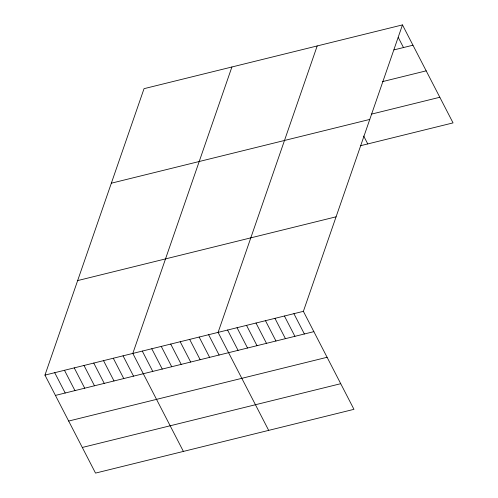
<?xml version="1.0" encoding="UTF-8"?>
<svg xmlns="http://www.w3.org/2000/svg" width="498" height="498" viewBox="0 0 498 498"><rect width="100%" height="100%" fill="white"/><g stroke="black" fill="none" stroke-linecap="round" stroke-linejoin="round"><path stroke-width="0.75" d="M402.471 24.9L303.382 311.337L353.96 409.331L95.529 473.1L44.951 375.106L144.04 88.669L402.471 24.9L453.049 122.894L360.477 145.733M231.906 66.987L132.817 353.424L183.395 451.418M317.189 45.947L218.099 332.384L268.677 430.372M393.999 49.887L412.954 45.212M382.452 81.635L426.182 70.847M371.303 114.167L439.815 97.259M111.34 183.196L369.771 119.427M77.651 280.586L336.082 216.811M44.951 375.106L303.382 311.337M55.434 395.418L313.865 331.649M68.668 421.053L327.093 357.284M82.301 447.465L340.725 383.697M398.238 37.394L403.48 47.547M363.696 136.047L367.767 143.934M293.907 313.678L304.384 333.984M284.426 316.012L294.909 336.324M274.952 318.353L285.435 338.665M265.478 320.693L275.96 340.999M256.003 323.028L266.486 343.34M246.529 325.368L257.005 345.674M237.048 327.703L247.531 348.015M227.574 330.043L238.056 350.355M208.625 334.718L219.108 355.03M199.15 337.059L209.627 357.365M189.67 339.399L200.152 359.705M180.195 341.734L190.678 362.046M170.721 344.074L181.204 364.38M161.246 346.409L171.729 366.721M151.772 348.749L162.248 369.062M142.291 351.09L152.774 371.396M123.056 355.833L133.539 376.146M113.289 358.243L123.772 378.555M103.528 360.652L114.011 380.964M93.767 363.061L104.25 383.373M84 365.47L94.483 385.782M74.239 367.879L84.722 388.191M64.479 370.288L74.961 390.6M54.718 372.697L65.194 393.009"/></g></svg>
